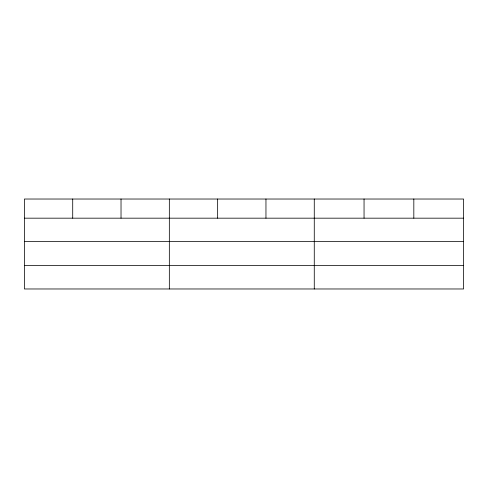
<?xml version="1.0" encoding="UTF-8"?>
<svg xmlns="http://www.w3.org/2000/svg" width="488" height="488" viewBox="0 0 488 488"><rect width="100%" height="100%" fill="white"/><g stroke="black" fill="none" stroke-linecap="round" stroke-linejoin="round"><path stroke-width="0.73" d="M463.6 241.536L463.6 199.025L24.4 199.025L24.4 288.975L463.6 288.975L463.6 241.536L24.4 241.536M24.4 218.173L463.6 218.173M24.4 265.612L463.6 265.612M413.824 199.025L413.824 218.173M364.048 199.025L364.048 218.173M314.272 199.025L314.272 288.975M265.96 199.025L265.96 218.173M217.648 199.025L217.648 218.173M169.336 199.025L169.336 288.975M121.024 199.025L121.024 218.173M72.712 199.025L72.712 218.173"/></g></svg>
